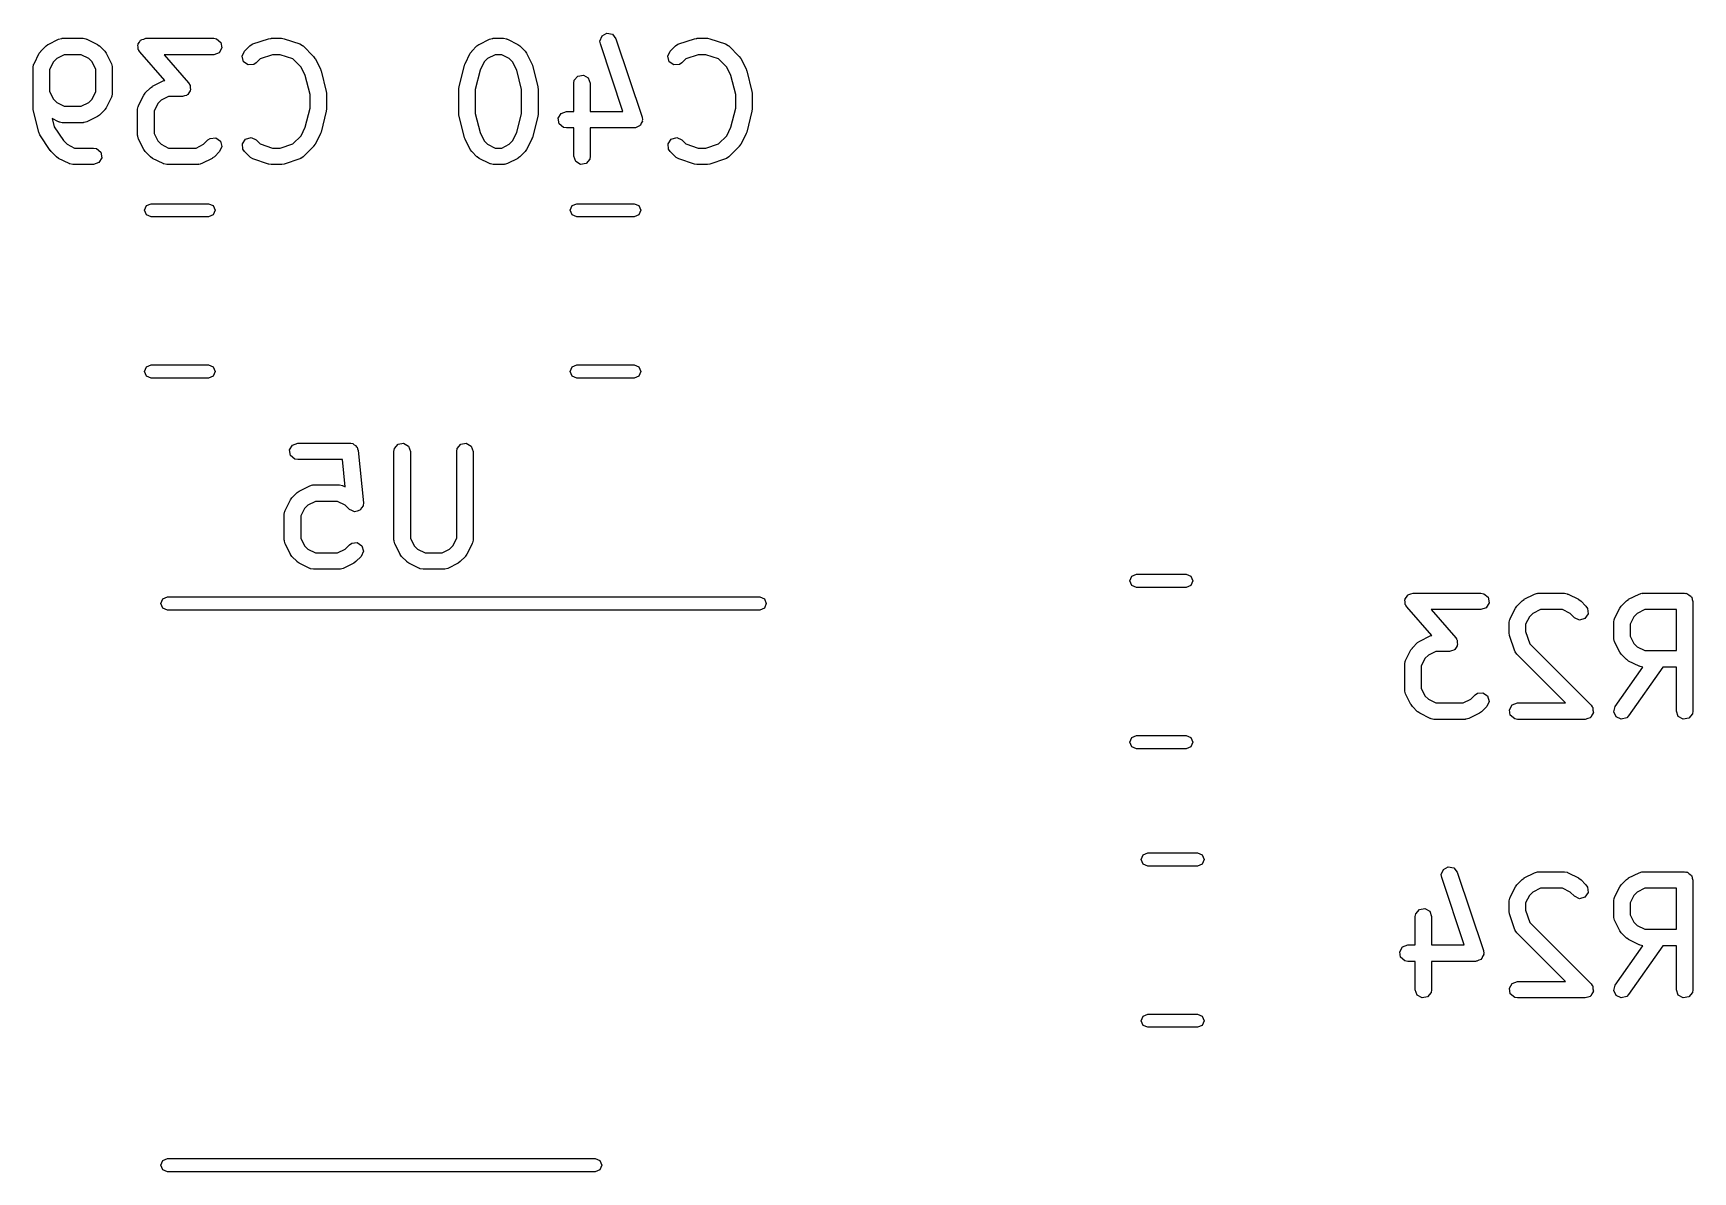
# Model space of a CAD drawing. Extents: x 62 to 228, y -146 to -46.
# Drawn here: x 211.89 to 227.02, y -94.59 to -84.21 of the extents above; entities that cross this region are included whole.
import ezdxf

# ---------------------------------------------------------------- set-up
doc = ezdxf.new("R2010")
doc.units = 0
doc.layers.add('BLACK', color=7, linetype='CONTINUOUS')

msp = doc.modelspace()

# ---------------------------------------------------------------- linework, layer by layer
at = {"layer": 'BLACK', "linetype": 'CONTINUOUS'}
for p, q in [((212.023, -84.3161), (212.118, -84.2685)), ((212.118, -84.2685), (212.143, -84.2611)), ((212.143, -84.2611), (212.147, -84.2621)), ((212.147, -84.2621), (212.151, -84.2606)), ((212.151, -84.2606), (212.342, -84.2606)), ((212.342, -84.2606), (212.367, -84.2651)), ((212.367, -84.2651), (212.371, -84.268)), ((212.371, -84.268), (212.375, -84.2685)), ((212.375, -84.2685), (212.471, -84.3161)), ((212.855, -84.2956), (212.865, -84.2781)), ((212.865, -84.2781), (212.871, -84.2761)), ((212.871, -84.2761), (212.874, -84.2714)), ((212.874, -84.2714), (212.894, -84.2675)), ((212.894, -84.2675), (212.913, -84.2606)), ((212.913, -84.2606), (213.532, -84.2606)), ((213.532, -84.2606), (213.558, -84.2651)), ((213.558, -84.2651), (213.597, -84.2981)), ((213.89, -84.312), (214.032, -84.2644)), ((214.032, -84.2644), (214.055, -84.2611)), ((214.055, -84.2611), (214.056, -84.2606)), ((214.056, -84.2606), (214.151, -84.2606)), ((214.151, -84.2606), (214.173, -84.2645)), ((214.173, -84.2645), (214.175, -84.2644)), ((214.175, -84.2644), (214.318, -84.312)), ((215.951, -84.3161), (216.047, -84.2685)), ((216.047, -84.2685), (216.072, -84.2611)), ((216.072, -84.2611), (216.076, -84.2621)), ((216.076, -84.2621), (216.08, -84.2606)), ((216.08, -84.2606), (216.175, -84.2606)), ((216.175, -84.2606), (216.201, -84.2651)), ((216.201, -84.2651), (216.205, -84.268)), ((216.205, -84.268), (216.209, -84.2685)), ((216.209, -84.2685), (216.304, -84.3161)), ((217.053, -84.2859), (217.072, -84.2382)), ((217.072, -84.2382), (217.117, -84.2138)), ((217.117, -84.2138), (217.167, -84.2241)), ((217.167, -84.2241), (217.199, -84.2642)), ((217.199, -84.2642), (217.437, -84.9785)), ((217.771, -84.312), (217.914, -84.2644)), ((217.914, -84.2644), (217.936, -84.2611)), ((217.936, -84.2611), (217.937, -84.2606)), ((217.937, -84.2606), (218.033, -84.2606)), ((218.033, -84.2606), (218.055, -84.2645)), ((218.055, -84.2645), (218.056, -84.2644)), ((218.056, -84.2644), (218.199, -84.312)), ((211.894, -84.4925), (211.941, -84.3973)), ((211.941, -84.3973), (211.955, -84.3793)), ((211.955, -84.3778), (212.003, -84.3302)), ((211.955, -84.3793), (211.955, -84.3778)), ((212.003, -84.3302), (212.021, -84.3173)), ((212.021, -84.3173), (212.023, -84.3161)), ((212.169, -84.4106), (212.101, -84.4448)), ((212.324, -84.4106), (212.169, -84.4106)), ((212.393, -84.4448), (212.324, -84.4106)), ((212.471, -84.3161), (212.489, -84.3295)), ((212.489, -84.3295), (212.49, -84.3302)), ((212.49, -84.3302), (212.538, -84.3778)), ((212.538, -84.3778), (212.551, -84.3962)), ((212.551, -84.3962), (212.552, -84.3973)), ((212.552, -84.3973), (212.599, -84.4925)), ((212.839, -84.3226), (212.842, -84.3174)), ((212.843, -84.3425), (212.839, -84.3226)), ((212.842, -84.3114), (212.855, -84.2956)), ((212.842, -84.3174), (212.842, -84.3114)), ((212.843, -84.3627), (212.843, -84.3425)), ((212.848, -84.37), (212.843, -84.3627)), ((212.848, -84.3731), (212.848, -84.37)), ((212.851, -84.3753), (212.848, -84.3731)), ((212.857, -84.385), (212.851, -84.3753)), ((213.085, -84.6452), (212.857, -84.385)), ((213.532, -84.4106), (213.079, -84.4106)), ((213.079, -84.4106), (213.303, -84.6671)), ((213.581, -84.393), (213.532, -84.4106)), ((213.606, -84.3486), (213.581, -84.393)), ((213.597, -84.2981), (213.606, -84.3486)), ((213.791, -84.4243), (213.813, -84.3778)), ((213.804, -84.4738), (213.791, -84.4243)), ((213.813, -84.3778), (213.86, -84.3302)), ((213.86, -84.3302), (213.882, -84.3152)), ((213.882, -84.3152), (213.886, -84.3148)), ((213.886, -84.3148), (213.89, -84.312)), ((214.068, -84.4106), (213.954, -84.4488)), ((214.139, -84.4106), (214.068, -84.4106)), ((214.254, -84.4488), (214.139, -84.4106)), ((214.318, -84.312), (214.341, -84.3245)), ((214.341, -84.3245), (214.343, -84.3283)), ((214.343, -84.3283), (214.347, -84.3302)), ((214.347, -84.3302), (214.442, -84.4254)), ((214.442, -84.4254), (214.455, -84.4438)), ((215.823, -84.4925), (215.87, -84.3973)), ((215.87, -84.3973), (215.884, -84.3793)), ((215.884, -84.3778), (215.932, -84.3302)), ((215.884, -84.3793), (215.884, -84.3778)), ((215.932, -84.3302), (215.95, -84.3173)), ((215.95, -84.3173), (215.951, -84.3161)), ((216.098, -84.4106), (216.029, -84.4448)), ((216.158, -84.4106), (216.098, -84.4106)), ((216.226, -84.4448), (216.158, -84.4106)), ((216.304, -84.3161), (216.322, -84.3295)), ((216.322, -84.3295), (216.324, -84.3302)), ((216.324, -84.3302), (216.371, -84.3778)), ((216.371, -84.3778), (216.384, -84.3962)), ((216.384, -84.3962), (216.385, -84.3973)), ((216.385, -84.3973), (216.433, -84.4925)), ((217.057, -84.3117), (217.053, -84.2859)), ((217.262, -84.9272), (217.057, -84.3117)), ((217.672, -84.4243), (217.694, -84.3778)), ((217.685, -84.4738), (217.672, -84.4243)), ((217.694, -84.3778), (217.741, -84.3302)), ((217.741, -84.3302), (217.763, -84.3152)), ((217.763, -84.3152), (217.767, -84.3148)), ((217.767, -84.3148), (217.771, -84.312)), ((217.95, -84.4106), (217.835, -84.4488)), ((218.02, -84.4106), (217.95, -84.4106)), ((218.135, -84.4488), (218.02, -84.4106)), ((218.199, -84.312), (218.222, -84.3245)), ((218.222, -84.3245), (218.224, -84.3283)), ((218.224, -84.3283), (218.228, -84.3302)), ((218.228, -84.3302), (218.324, -84.4254)), ((218.324, -84.4254), (218.337, -84.4438)), ((211.886, -84.5261), (211.89, -84.5004)), ((211.886, -84.907), (211.886, -84.5261)), ((211.89, -84.5004), (211.893, -84.497)), ((211.893, -84.497), (211.894, -84.4925)), ((212.07, -84.4752), (212.036, -84.5438)), ((212.036, -84.5438), (212.036, -84.7464)), ((212.101, -84.4448), (212.07, -84.4752)), ((212.423, -84.4752), (212.393, -84.4448)), ((212.457, -84.5438), (212.423, -84.4752)), ((212.457, -84.7464), (212.457, -84.5438)), ((212.599, -84.4925), (212.607, -84.5175)), ((212.607, -84.5175), (212.606, -84.5218)), ((212.606, -84.5218), (212.607, -84.5261)), ((212.607, -84.5261), (212.607, -84.7642)), ((213.846, -84.5033), (213.804, -84.4738)), ((213.897, -84.4988), (213.846, -84.5033)), ((213.919, -84.4839), (213.897, -84.4988)), ((213.954, -84.4488), (213.919, -84.4839)), ((214.328, -84.5229), (214.254, -84.4488)), ((214.366, -84.5999), (214.328, -84.5229)), ((214.455, -84.4438), (214.457, -84.4449)), ((214.457, -84.4449), (214.504, -84.5401)), ((214.504, -84.5401), (214.508, -84.5525)), ((214.508, -84.5525), (214.51, -84.5555)), ((214.51, -84.5555), (214.557, -84.746)), ((215.769, -84.6983), (215.817, -84.5079)), ((215.817, -84.5079), (215.822, -84.496)), ((215.822, -84.496), (215.823, -84.4925)), ((215.96, -84.5522), (215.917, -84.7258)), ((215.999, -84.4752), (215.96, -84.5522)), ((216.029, -84.4448), (215.999, -84.4752)), ((216.257, -84.4752), (216.226, -84.4448)), ((216.295, -84.5522), (216.257, -84.4752)), ((216.339, -84.7258), (216.295, -84.5522)), ((216.433, -84.4925), (216.437, -84.5049)), ((216.437, -84.5049), (216.439, -84.5079)), ((216.439, -84.5079), (216.486, -84.6983)), ((217.727, -84.5033), (217.685, -84.4738)), ((217.779, -84.4988), (217.727, -84.5033)), ((217.8, -84.4839), (217.779, -84.4988)), ((217.835, -84.4488), (217.8, -84.4839)), ((218.209, -84.5229), (218.135, -84.4488)), ((218.248, -84.5999), (218.209, -84.5229)), ((218.337, -84.4438), (218.338, -84.4449)), ((218.338, -84.4449), (218.385, -84.5401)), ((218.385, -84.5401), (218.389, -84.5525)), ((218.389, -84.5525), (218.391, -84.5555)), ((218.391, -84.5555), (218.439, -84.746)), ((212.908, -84.7587), (212.955, -84.7111)), ((212.955, -84.7111), (212.974, -84.6983)), ((212.974, -84.6983), (212.975, -84.6971)), ((212.975, -84.6971), (213.07, -84.6495)), ((213.07, -84.6495), (213.085, -84.6452)), ((213.303, -84.6671), (213.309, -84.6768)), ((213.309, -84.6768), (213.312, -84.679)), ((213.312, -84.679), (213.312, -84.6821)), ((213.312, -84.6821), (213.317, -84.6894)), ((213.317, -84.6894), (213.317, -84.7096)), ((213.317, -84.7096), (213.32, -84.7296)), ((213.32, -84.7296), (213.317, -84.7347)), ((214.41, -84.7734), (214.366, -84.5999)), ((215.767, -84.7165), (215.77, -84.7018)), ((215.767, -84.9546), (215.767, -84.7165)), ((215.77, -84.7018), (215.769, -84.6983)), ((215.917, -84.7258), (215.917, -84.9454)), ((216.339, -84.9454), (216.339, -84.7258)), ((216.486, -84.6983), (216.487, -84.7133)), ((216.487, -84.7133), (216.489, -84.7165)), ((216.489, -84.7165), (216.489, -84.9546)), ((216.815, -84.6689), (216.819, -84.6433)), ((216.815, -84.9272), (216.815, -84.6689)), ((216.819, -84.6433), (216.852, -84.604)), ((216.852, -84.604), (216.903, -84.5951)), ((216.903, -84.5951), (216.947, -84.6207)), ((216.947, -84.6207), (216.965, -84.6689)), ((216.965, -84.6689), (216.965, -84.9272)), ((218.291, -84.7734), (218.248, -84.5999)), ((212.036, -84.7464), (212.07, -84.815)), ((212.07, -84.815), (212.101, -84.8454)), ((212.101, -84.8454), (212.169, -84.8796)), ((212.169, -84.8796), (212.324, -84.8796)), ((212.324, -84.8796), (212.393, -84.8454)), ((212.393, -84.8454), (212.423, -84.815)), ((212.423, -84.815), (212.457, -84.7464)), ((212.599, -84.7977), (212.552, -84.8929)), ((212.6, -84.7932), (212.599, -84.7977)), ((212.603, -84.7898), (212.6, -84.7932)), ((212.607, -84.7642), (212.603, -84.7898)), ((212.838, -84.907), (212.843, -84.8814)), ((212.843, -84.8814), (212.846, -84.8779)), ((212.846, -84.8735), (212.894, -84.7782)), ((212.846, -84.8779), (212.846, -84.8735)), ((212.894, -84.7782), (212.907, -84.7602)), ((212.907, -84.7602), (212.908, -84.7587)), ((213.023, -84.8562), (212.988, -84.9247)), ((213.053, -84.8258), (213.023, -84.8562)), ((213.121, -84.7915), (213.053, -84.8258)), ((213.247, -84.7915), (213.121, -84.7915)), ((213.266, -84.7846), (213.247, -84.7915)), ((213.285, -84.7807), (213.266, -84.7846)), ((213.289, -84.776), (213.285, -84.7807)), ((213.295, -84.774), (213.289, -84.776)), ((213.305, -84.7565), (213.295, -84.774)), ((213.318, -84.7407), (213.305, -84.7565)), ((213.317, -84.7347), (213.318, -84.7407)), ((214.41, -84.8978), (214.41, -84.7734)), ((214.557, -84.746), (214.559, -84.7609)), ((214.559, -84.7609), (214.56, -84.7642)), ((214.56, -84.7642), (214.56, -84.907)), ((218.291, -84.8978), (218.291, -84.7734)), ((218.439, -84.746), (218.44, -84.7609)), ((218.44, -84.7609), (218.441, -84.7642)), ((218.441, -84.7642), (218.441, -84.907)), ((211.887, -84.9103), (211.886, -84.907)), ((211.888, -84.9252), (211.887, -84.9103)), ((211.936, -85.1157), (211.888, -84.9252)), ((212.118, -85.0217), (212.06, -84.9926)), ((212.06, -84.9926), (212.078, -85.0667)), ((212.122, -85.0222), (212.118, -85.0217)), ((212.126, -85.0251), (212.122, -85.0222)), ((212.151, -85.0296), (212.126, -85.0251)), ((212.342, -85.0296), (212.151, -85.0296)), ((212.346, -85.0281), (212.342, -85.0296)), ((212.35, -85.0291), (212.346, -85.0281)), ((212.375, -85.0217), (212.35, -85.0291)), ((212.471, -84.9741), (212.375, -85.0217)), ((212.472, -84.9729), (212.471, -84.9741)), ((212.49, -84.96), (212.472, -84.9729)), ((212.538, -84.9124), (212.49, -84.96)), ((212.552, -84.8929), (212.538, -84.9109)), ((212.538, -84.9109), (212.538, -84.9124)), ((212.838, -85.1451), (212.838, -84.907)), ((212.988, -84.9247), (212.988, -85.1274)), ((214.366, -85.0713), (214.41, -84.8978)), ((214.557, -84.9252), (214.51, -85.1157)), ((214.56, -84.907), (214.557, -84.9218)), ((214.557, -84.9218), (214.557, -84.9252)), ((215.768, -84.9579), (215.767, -84.9546)), ((215.769, -84.9728), (215.768, -84.9579)), ((215.817, -85.1633), (215.769, -84.9728)), ((215.917, -84.9454), (215.96, -85.1189)), ((216.295, -85.1189), (216.339, -84.9454)), ((216.486, -84.9728), (216.439, -85.1633)), ((216.489, -84.9546), (216.486, -84.9694)), ((216.486, -84.9694), (216.486, -84.9728)), ((216.673, -84.9892), (216.699, -84.9448)), ((216.682, -85.0397), (216.673, -84.9892)), ((216.699, -84.9448), (216.747, -84.9272)), ((216.747, -84.9272), (216.815, -84.9272)), ((216.965, -84.9272), (217.262, -84.9272)), ((217.43, -85.033), (217.422, -85.052)), ((217.44, -85.0153), (217.43, -85.033)), ((217.437, -84.9785), (217.441, -85.0043)), ((217.441, -85.0043), (217.439, -85.0096)), ((217.439, -85.0096), (217.44, -85.0153)), ((218.248, -85.0713), (218.291, -84.8978)), ((218.439, -84.9252), (218.391, -85.1157)), ((218.441, -84.907), (218.438, -84.9218)), ((218.438, -84.9218), (218.439, -84.9252)), ((211.936, -85.116), (211.936, -85.1157)), ((211.946, -85.1391), (211.936, -85.116)), ((212.041, -85.2819), (211.946, -85.1391)), ((212.078, -85.0667), (212.162, -85.1926)), ((212.84, -85.1493), (212.838, -85.1451)), ((212.839, -85.1537), (212.84, -85.1493)), ((212.846, -85.1786), (212.839, -85.1537)), ((212.894, -85.2739), (212.846, -85.1786)), ((212.988, -85.1274), (213.023, -85.1959)), ((213.44, -85.2263), (213.479, -85.1873)), ((213.479, -85.1873), (213.501, -85.1724)), ((213.501, -85.1724), (213.552, -85.1679)), ((213.552, -85.1679), (213.594, -85.1973)), ((213.793, -85.2209), (213.823, -85.1789)), ((213.823, -85.1789), (213.872, -85.1656)), ((213.872, -85.1656), (213.919, -85.1873)), ((213.919, -85.1873), (213.954, -85.2224)), ((214.254, -85.2224), (214.328, -85.1483)), ((214.328, -85.1483), (214.366, -85.0713)), ((214.504, -85.131), (214.457, -85.2263)), ((214.505, -85.1275), (214.504, -85.131)), ((214.51, -85.1157), (214.505, -85.1275)), ((215.819, -85.1662), (215.817, -85.1633)), ((215.823, -85.1786), (215.819, -85.1662)), ((215.87, -85.2739), (215.823, -85.1786)), ((215.96, -85.1189), (215.999, -85.1959)), ((216.257, -85.1959), (216.295, -85.1189)), ((216.433, -85.1786), (216.385, -85.2739)), ((216.439, -85.1633), (216.433, -85.1751)), ((216.433, -85.1751), (216.433, -85.1786)), ((216.721, -85.0727), (216.682, -85.0397)), ((216.747, -85.0772), (216.721, -85.0727)), ((216.815, -85.0772), (216.747, -85.0772)), ((216.815, -85.3356), (216.815, -85.0772)), ((217.366, -85.0772), (216.965, -85.0772)), ((216.965, -85.0772), (216.965, -85.3356)), ((217.371, -85.0753), (217.366, -85.0772)), ((217.377, -85.0764), (217.371, -85.0753)), ((217.395, -85.0667), (217.377, -85.0764)), ((217.414, -85.0597), (217.395, -85.0667)), ((217.417, -85.0547), (217.414, -85.0597)), ((217.422, -85.052), (217.417, -85.0547)), ((217.674, -85.2209), (217.704, -85.1789)), ((217.704, -85.1789), (217.753, -85.1656)), ((217.753, -85.1656), (217.8, -85.1873)), ((217.8, -85.1873), (217.835, -85.2224)), ((218.135, -85.2224), (218.209, -85.1483)), ((218.209, -85.1483), (218.248, -85.0713)), ((218.385, -85.131), (218.338, -85.2263)), ((218.386, -85.1275), (218.385, -85.131)), ((218.391, -85.1157), (218.386, -85.1275)), ((212.044, -85.284), (212.041, -85.2819)), ((212.051, -85.2934), (212.044, -85.284)), ((212.098, -85.341), (212.051, -85.2934)), ((212.162, -85.1926), (212.196, -85.2263)), ((212.196, -85.2263), (212.264, -85.2606)), ((212.264, -85.2606), (212.437, -85.2606)), ((212.437, -85.2606), (212.463, -85.2651)), ((212.463, -85.2651), (212.502, -85.2981)), ((212.502, -85.2981), (212.511, -85.3486)), ((212.895, -85.275), (212.894, -85.2739)), ((212.908, -85.2934), (212.895, -85.275)), ((212.955, -85.341), (212.908, -85.2934)), ((213.023, -85.1959), (213.053, -85.2263)), ((213.053, -85.2263), (213.121, -85.2606)), ((213.121, -85.2606), (213.372, -85.2606)), ((213.372, -85.2606), (213.44, -85.2263)), ((213.585, -85.2934), (213.538, -85.341)), ((213.607, -85.2469), (213.585, -85.2934)), ((213.594, -85.1973), (213.607, -85.2469)), ((213.798, -85.272), (213.793, -85.2209)), ((213.813, -85.2934), (213.798, -85.272)), ((213.86, -85.341), (213.813, -85.2934)), ((213.954, -85.2224), (214.068, -85.2606)), ((214.068, -85.2606), (214.139, -85.2606)), ((214.139, -85.2606), (214.254, -85.2224)), ((214.442, -85.2458), (214.347, -85.341)), ((214.443, -85.2443), (214.442, -85.2458)), ((214.457, -85.2263), (214.443, -85.2443)), ((215.871, -85.275), (215.87, -85.2739)), ((215.884, -85.2934), (215.871, -85.275)), ((215.932, -85.341), (215.884, -85.2934)), ((215.999, -85.1959), (216.029, -85.2263)), ((216.029, -85.2263), (216.098, -85.2606)), ((216.098, -85.2606), (216.158, -85.2606)), ((216.158, -85.2606), (216.226, -85.2263)), ((216.226, -85.2263), (216.257, -85.1959)), ((216.371, -85.2934), (216.324, -85.341)), ((216.372, -85.2919), (216.371, -85.2934)), ((216.385, -85.2739), (216.372, -85.2919)), ((216.832, -85.3838), (216.815, -85.3356)), ((216.965, -85.3356), (216.96, -85.3612)), ((217.679, -85.272), (217.674, -85.2209)), ((217.694, -85.2934), (217.679, -85.272)), ((217.741, -85.341), (217.694, -85.2934)), ((217.835, -85.2224), (217.95, -85.2606)), ((217.95, -85.2606), (218.02, -85.2606)), ((218.02, -85.2606), (218.135, -85.2224)), ((218.324, -85.2458), (218.228, -85.341)), ((218.338, -85.2263), (218.324, -85.2443)), ((218.324, -85.2443), (218.324, -85.2458)), ((212.1, -85.3417), (212.098, -85.341)), ((212.118, -85.355), (212.1, -85.3417)), ((212.213, -85.4027), (212.118, -85.355)), ((212.218, -85.4032), (212.213, -85.4027)), ((212.221, -85.4061), (212.218, -85.4032)), ((212.247, -85.4106), (212.221, -85.4061)), ((212.437, -85.4106), (212.247, -85.4106)), ((212.485, -85.393), (212.437, -85.4106)), ((212.511, -85.3486), (212.485, -85.393)), ((212.957, -85.3417), (212.955, -85.341)), ((212.975, -85.355), (212.957, -85.3417)), ((213.07, -85.4027), (212.975, -85.355)), ((213.075, -85.4032), (213.07, -85.4027)), ((213.078, -85.4061), (213.075, -85.4032)), ((213.104, -85.4106), (213.078, -85.4061)), ((213.389, -85.4106), (213.104, -85.4106)), ((213.394, -85.409), (213.389, -85.4106)), ((213.398, -85.4101), (213.394, -85.409)), ((213.423, -85.4027), (213.398, -85.4101)), ((213.518, -85.355), (213.423, -85.4027)), ((213.519, -85.3539), (213.518, -85.355)), ((213.538, -85.341), (213.519, -85.3539)), ((213.864, -85.3429), (213.86, -85.341)), ((213.867, -85.3467), (213.864, -85.3429)), ((213.89, -85.3591), (213.867, -85.3467)), ((214.032, -85.4067), (213.89, -85.3591)), ((214.034, -85.4067), (214.032, -85.4067)), ((214.056, -85.4106), (214.034, -85.4067)), ((214.151, -85.4106), (214.056, -85.4106)), ((214.153, -85.41), (214.151, -85.4106)), ((214.175, -85.4067), (214.153, -85.41)), ((214.318, -85.3591), (214.175, -85.4067)), ((214.321, -85.3563), (214.318, -85.3591)), ((214.326, -85.3559), (214.321, -85.3563)), ((214.347, -85.341), (214.326, -85.3559)), ((215.933, -85.3417), (215.932, -85.341)), ((215.951, -85.355), (215.933, -85.3417)), ((216.047, -85.4027), (215.951, -85.355)), ((216.051, -85.4032), (216.047, -85.4027)), ((216.055, -85.4061), (216.051, -85.4032)), ((216.08, -85.4106), (216.055, -85.4061)), ((216.175, -85.4106), (216.08, -85.4106)), ((216.18, -85.409), (216.175, -85.4106)), ((216.184, -85.4101), (216.18, -85.409)), ((216.209, -85.4027), (216.184, -85.4101)), ((216.304, -85.355), (216.209, -85.4027)), ((216.305, -85.3539), (216.304, -85.355)), ((216.324, -85.341), (216.305, -85.3539)), ((216.877, -85.4094), (216.832, -85.3838)), ((216.927, -85.4005), (216.877, -85.4094)), ((216.96, -85.3612), (216.927, -85.4005)), ((217.746, -85.3429), (217.741, -85.341)), ((217.748, -85.3467), (217.746, -85.3429)), ((217.771, -85.3591), (217.748, -85.3467)), ((217.914, -85.4067), (217.771, -85.3591)), ((217.915, -85.4067), (217.914, -85.4067)), ((217.937, -85.4106), (217.915, -85.4067)), ((218.033, -85.4106), (217.937, -85.4106)), ((218.034, -85.41), (218.033, -85.4106)), ((218.056, -85.4067), (218.034, -85.41)), ((218.199, -85.3591), (218.056, -85.4067)), ((218.203, -85.3563), (218.199, -85.3591)), ((218.207, -85.3559), (218.203, -85.3563)), ((218.228, -85.341), (218.207, -85.3559)), ((212.902, -85.8282), (212.919, -85.7858)), ((212.919, -85.7858), (212.962, -85.7682)), ((212.962, -85.7682), (213.484, -85.7682)), ((213.484, -85.7682), (213.526, -85.7858)), ((213.526, -85.7858), (213.544, -85.8282)), ((216.783, -85.8282), (216.8, -85.7858)), ((216.8, -85.7858), (216.843, -85.7682)), ((216.843, -85.7682), (217.365, -85.7682)), ((217.365, -85.7682), (217.408, -85.7858)), ((217.408, -85.7858), (217.425, -85.8282)), ((212.919, -85.8706), (212.902, -85.8282)), ((212.962, -85.8882), (212.919, -85.8706)), ((213.484, -85.8882), (212.962, -85.8882)), ((213.526, -85.8706), (213.484, -85.8882)), ((213.544, -85.8282), (213.526, -85.8706)), ((216.8, -85.8706), (216.783, -85.8282)), ((216.843, -85.8882), (216.8, -85.8706)), ((217.365, -85.8882), (216.843, -85.8882)), ((217.408, -85.8706), (217.365, -85.8882)), ((217.425, -85.8282), (217.408, -85.8706)), ((212.902, -87.2982), (212.919, -87.2558)), ((212.919, -87.3406), (212.902, -87.2982)), ((212.919, -87.2558), (212.962, -87.2382)), ((212.962, -87.2382), (213.484, -87.2382)), ((213.484, -87.2382), (213.526, -87.2558)), ((213.526, -87.2558), (213.544, -87.2982)), ((213.544, -87.2982), (213.526, -87.3406)), ((216.783, -87.2982), (216.8, -87.2558)), ((216.8, -87.3406), (216.783, -87.2982)), ((216.8, -87.2558), (216.843, -87.2382)), ((216.843, -87.2382), (217.365, -87.2382)), ((217.365, -87.2382), (217.408, -87.2558)), ((217.408, -87.2558), (217.425, -87.2982)), ((217.425, -87.2982), (217.408, -87.3406)), ((212.962, -87.3582), (212.919, -87.3406)), ((213.484, -87.3582), (212.962, -87.3582)), ((213.526, -87.3406), (213.484, -87.3582)), ((216.843, -87.3582), (216.8, -87.3406)), ((217.365, -87.3582), (216.843, -87.3582)), ((217.408, -87.3406), (217.365, -87.3582)), ((214.224, -88.0128), (214.25, -87.9683)), ((214.233, -88.0633), (214.224, -88.0128)), ((214.25, -87.9683), (214.298, -87.9508)), ((214.298, -87.9508), (214.774, -87.9508)), ((214.774, -87.9508), (214.778, -87.9515)), ((214.778, -87.9515), (214.78, -87.951)), ((214.78, -87.951), (214.783, -87.9523)), ((214.783, -87.9523), (214.8, -87.9553)), ((214.8, -87.9553), (214.812, -87.9655)), ((214.812, -87.9655), (214.827, -87.9721)), ((214.827, -87.9721), (214.831, -87.9815)), ((214.831, -87.9815), (214.839, -87.9883)), ((214.839, -87.9883), (214.842, -88.004)), ((214.842, -88.004), (214.849, -88.0183)), ((214.849, -88.0183), (214.896, -88.4945)), ((215.175, -88.0258), (215.18, -88.0001)), ((215.175, -88.8353), (215.175, -88.0258)), ((215.18, -88.0001), (215.213, -87.9608)), ((215.213, -87.9608), (215.263, -87.9519)), ((215.263, -87.9519), (215.308, -87.9776)), ((215.308, -87.9776), (215.325, -88.0258)), ((215.325, -88.0258), (215.325, -88.8176)), ((215.747, -88.0258), (215.751, -88.0001)), ((215.747, -88.8176), (215.747, -88.0258)), ((215.751, -88.0001), (215.784, -87.9608)), ((215.784, -87.9608), (215.835, -87.9519)), ((215.835, -87.9519), (215.879, -87.9776)), ((215.879, -87.9776), (215.897, -88.0258)), ((215.897, -88.0258), (215.897, -88.8353)), ((214.272, -88.0963), (214.233, -88.0633)), ((214.298, -88.1008), (214.272, -88.0963)), ((214.706, -88.1008), (214.298, -88.1008)), ((214.731, -88.349), (214.706, -88.1008)), ((214.312, -88.3873), (214.407, -88.3397)), ((214.407, -88.3397), (214.432, -88.3322)), ((214.432, -88.3322), (214.437, -88.3333)), ((214.437, -88.3333), (214.441, -88.3317)), ((214.441, -88.3317), (214.679, -88.3317)), ((214.679, -88.3317), (214.705, -88.3363)), ((214.705, -88.3363), (214.708, -88.3391)), ((214.708, -88.3391), (214.712, -88.3397)), ((214.712, -88.3397), (214.731, -88.349)), ((214.183, -88.5637), (214.231, -88.4684)), ((214.231, -88.4684), (214.244, -88.4504)), ((214.244, -88.4504), (214.245, -88.4489)), ((214.245, -88.4489), (214.293, -88.4013)), ((214.293, -88.4013), (214.311, -88.3885)), ((214.311, -88.3885), (214.312, -88.3873)), ((214.39, -88.516), (214.36, -88.5464)), ((214.459, -88.4817), (214.39, -88.516)), ((214.661, -88.4817), (214.459, -88.4817)), ((214.73, -88.516), (214.661, -88.4817)), ((214.769, -88.555), (214.73, -88.516)), ((214.896, -88.4945), (214.894, -88.5205)), ((214.175, -88.5972), (214.18, -88.5716)), ((214.175, -88.8353), (214.175, -88.5972)), ((214.18, -88.5716), (214.183, -88.5681)), ((214.183, -88.5681), (214.183, -88.5637)), ((214.36, -88.5464), (214.325, -88.6149)), ((214.325, -88.6149), (214.325, -88.8176)), ((214.769, -88.5552), (214.769, -88.555)), ((214.769, -88.5557), (214.769, -88.5552)), ((214.792, -88.566), (214.769, -88.5557)), ((214.815, -88.5767), (214.792, -88.566)), ((214.816, -88.5766), (214.815, -88.5767)), ((214.84, -88.5699), (214.816, -88.5768)), ((214.816, -88.5768), (214.816, -88.5766)), ((214.865, -88.5634), (214.84, -88.5699)), ((214.866, -88.5629), (214.865, -88.563)), ((214.865, -88.563), (214.865, -88.5634)), ((214.88, -88.542), (214.866, -88.5629)), ((214.894, -88.5214), (214.88, -88.542)), ((214.894, -88.5205), (214.894, -88.5209)), ((214.894, -88.5209), (214.894, -88.5214)), ((214.325, -88.8176), (214.36, -88.8861)), ((215.325, -88.8176), (215.36, -88.8861)), ((215.713, -88.8861), (215.747, -88.8176)), ((214.177, -88.8395), (214.175, -88.8353)), ((214.176, -88.8439), (214.177, -88.8395)), ((214.183, -88.8688), (214.176, -88.8439)), ((214.231, -88.9641), (214.183, -88.8688)), ((214.232, -88.9652), (214.231, -88.9641)), ((214.245, -88.9836), (214.232, -88.9652)), ((214.36, -88.8861), (214.39, -88.9165)), ((214.39, -88.9165), (214.459, -88.9508)), ((214.459, -88.9508), (214.661, -88.9508)), ((214.661, -88.9508), (214.73, -88.9165)), ((214.73, -88.9165), (214.769, -88.8775)), ((214.769, -88.8775), (214.79, -88.8626)), ((214.79, -88.8626), (214.841, -88.8581)), ((214.841, -88.8581), (214.883, -88.8875)), ((214.897, -88.9371), (214.875, -88.9836)), ((214.883, -88.8875), (214.897, -88.9371)), ((215.177, -88.8395), (215.175, -88.8353)), ((215.176, -88.8439), (215.177, -88.8395)), ((215.183, -88.8688), (215.176, -88.8439)), ((215.231, -88.9641), (215.183, -88.8688)), ((215.232, -88.9652), (215.231, -88.9641)), ((215.245, -88.9836), (215.232, -88.9652)), ((215.36, -88.8861), (215.39, -88.9165)), ((215.39, -88.9165), (215.459, -88.9508)), ((215.459, -88.9508), (215.614, -88.9508)), ((215.614, -88.9508), (215.682, -88.9165)), ((215.682, -88.9165), (215.713, -88.8861)), ((215.841, -88.9641), (215.828, -88.9821)), ((215.889, -88.8688), (215.841, -88.9641)), ((215.892, -88.861), (215.889, -88.8644)), ((215.889, -88.8644), (215.889, -88.8688)), ((215.897, -88.8353), (215.892, -88.861)), ((214.293, -89.0312), (214.245, -88.9836)), ((214.294, -89.0319), (214.293, -89.0312)), ((214.312, -89.0452), (214.294, -89.0319)), ((214.407, -89.0929), (214.312, -89.0452)), ((214.412, -89.0934), (214.407, -89.0929)), ((214.415, -89.0963), (214.412, -89.0934)), ((214.441, -89.1008), (214.415, -89.0963)), ((214.679, -89.1008), (214.441, -89.1008)), ((214.683, -89.0992), (214.679, -89.1008)), ((214.688, -89.1003), (214.683, -89.0992)), ((214.712, -89.0929), (214.688, -89.1003)), ((214.808, -89.0452), (214.712, -89.0929)), ((214.809, -89.0441), (214.808, -89.0452)), ((214.827, -89.0312), (214.809, -89.0441)), ((214.875, -88.9836), (214.827, -89.0312)), ((215.293, -89.0312), (215.245, -88.9836)), ((215.294, -89.0319), (215.293, -89.0312)), ((215.312, -89.0452), (215.294, -89.0319)), ((215.407, -89.0929), (215.312, -89.0452)), ((215.412, -89.0934), (215.407, -89.0929)), ((215.415, -89.0963), (215.412, -89.0934)), ((215.441, -89.1008), (215.415, -89.0963)), ((215.631, -89.1008), (215.441, -89.1008)), ((215.636, -89.0992), (215.631, -89.1008)), ((215.64, -89.1003), (215.636, -89.0992)), ((215.665, -89.0929), (215.64, -89.1003)), ((215.76, -89.0452), (215.665, -89.0929)), ((215.761, -89.0441), (215.76, -89.0452)), ((215.78, -89.0312), (215.761, -89.0441)), ((215.827, -88.9836), (215.78, -89.0312)), ((215.828, -88.9821), (215.827, -88.9836)), ((221.885, -89.2064), (221.902, -89.164)), ((221.902, -89.2488), (221.885, -89.2064)), ((221.902, -89.164), (221.945, -89.1464)), ((221.945, -89.2664), (221.902, -89.2488)), ((221.945, -89.1464), (222.399, -89.1464)), ((222.399, -89.2664), (221.945, -89.2664)), ((222.399, -89.1464), (222.441, -89.164)), ((222.441, -89.2488), (222.399, -89.2664)), ((222.441, -89.164), (222.459, -89.2064)), ((222.459, -89.2064), (222.441, -89.2488)), ((213.05, -89.4134), (213.067, -89.371)), ((213.067, -89.4558), (213.05, -89.4134)), ((213.067, -89.371), (213.11, -89.3534)), ((213.11, -89.3534), (218.51, -89.3534)), ((218.51, -89.3534), (218.552, -89.371)), ((218.552, -89.371), (218.57, -89.4134)), ((218.57, -89.4134), (218.552, -89.4558)), ((224.392, -89.3808), (224.395, -89.3756)), ((224.396, -89.4007), (224.392, -89.3808)), ((224.395, -89.3696), (224.408, -89.3538)), ((224.395, -89.3756), (224.395, -89.3696)), ((224.396, -89.4209), (224.396, -89.4007)), ((224.401, -89.4282), (224.396, -89.4209)), ((224.408, -89.3538), (224.418, -89.3363)), ((224.418, -89.3363), (224.423, -89.3343)), ((224.423, -89.3343), (224.427, -89.3296)), ((224.427, -89.3296), (224.447, -89.3257)), ((224.447, -89.3257), (224.466, -89.3188)), ((224.466, -89.3188), (225.085, -89.3188)), ((225.085, -89.3188), (225.111, -89.3233)), ((225.111, -89.3233), (225.15, -89.3563)), ((225.159, -89.4068), (225.133, -89.4512)), ((225.15, -89.3563), (225.159, -89.4068)), ((225.413, -89.436), (225.461, -89.3884)), ((225.461, -89.3884), (225.479, -89.3755)), ((225.479, -89.3755), (225.48, -89.3743)), ((225.48, -89.3743), (225.575, -89.3267)), ((225.575, -89.3267), (225.6, -89.3193)), ((225.6, -89.3193), (225.605, -89.3203)), ((225.605, -89.3203), (225.609, -89.3188)), ((225.609, -89.3188), (225.847, -89.3188)), ((225.847, -89.3188), (225.873, -89.3233)), ((225.873, -89.3233), (225.876, -89.3262)), ((225.876, -89.3262), (225.88, -89.3267)), ((225.88, -89.3267), (225.976, -89.3743)), ((225.976, -89.3743), (225.994, -89.3877)), ((225.994, -89.3877), (225.995, -89.3884)), ((225.995, -89.3884), (226.043, -89.436)), ((226.365, -89.436), (226.413, -89.3884)), ((226.413, -89.3884), (226.431, -89.3755)), ((226.431, -89.3755), (226.432, -89.3743)), ((226.432, -89.3743), (226.528, -89.3267)), ((226.528, -89.3267), (226.553, -89.3193)), ((226.553, -89.3193), (226.557, -89.3203)), ((226.557, -89.3203), (226.561, -89.3188)), ((226.561, -89.3188), (226.942, -89.3188)), ((226.942, -89.3188), (226.952, -89.3205)), ((226.952, -89.3205), (226.955, -89.3199)), ((226.955, -89.3199), (226.958, -89.3216)), ((226.958, -89.3216), (226.968, -89.3233)), ((226.968, -89.3233), (226.983, -89.3358)), ((226.983, -89.3358), (227, -89.3456)), ((227, -89.3456), (227.002, -89.3519)), ((227.002, -89.3519), (227.007, -89.3563)), ((227.007, -89.3563), (227.011, -89.3755)), ((227.011, -89.3755), (227.017, -89.3938)), ((227.017, -89.3938), (227.017, -90.3938)), ((213.11, -89.4734), (213.067, -89.4558)), ((218.51, -89.4734), (213.11, -89.4734)), ((218.552, -89.4558), (218.51, -89.4734)), ((224.401, -89.4313), (224.401, -89.4282)), ((224.404, -89.4335), (224.401, -89.4313)), ((224.41, -89.4432), (224.404, -89.4335)), ((224.637, -89.7034), (224.41, -89.4432)), ((225.085, -89.4688), (224.631, -89.4688)), ((224.631, -89.4688), (224.856, -89.7253)), ((225.133, -89.4512), (225.085, -89.4688)), ((225.343, -89.5843), (225.348, -89.5586)), ((225.348, -89.5586), (225.351, -89.5552)), ((225.351, -89.5507), (225.399, -89.4555)), ((225.351, -89.5552), (225.351, -89.5507)), ((225.399, -89.4555), (225.412, -89.4375)), ((225.412, -89.4375), (225.413, -89.436)), ((225.528, -89.5334), (225.493, -89.602)), ((225.558, -89.503), (225.528, -89.5334)), ((225.627, -89.4688), (225.558, -89.503)), ((225.829, -89.4688), (225.627, -89.4688)), ((225.898, -89.503), (225.829, -89.4688)), ((225.937, -89.5421), (225.898, -89.503)), ((225.983, -89.5637), (225.937, -89.5421)), ((226.033, -89.5505), (225.983, -89.5637)), ((226.062, -89.5084), (226.033, -89.5505)), ((226.043, -89.436), (226.058, -89.4573)), ((226.058, -89.4573), (226.062, -89.5084)), ((226.296, -89.5843), (226.3, -89.5586)), ((226.3, -89.5586), (226.303, -89.5552)), ((226.303, -89.5552), (226.304, -89.5507)), ((226.304, -89.5507), (226.351, -89.4555)), ((226.351, -89.4555), (226.365, -89.4375)), ((226.365, -89.4375), (226.365, -89.436)), ((226.48, -89.5334), (226.446, -89.602)), ((226.51, -89.503), (226.48, -89.5334)), ((226.579, -89.4688), (226.51, -89.503)), ((226.867, -89.4688), (226.579, -89.4688)), ((226.867, -89.8426), (226.867, -89.4688)), ((224.528, -89.7553), (224.623, -89.7077)), ((224.623, -89.7077), (224.637, -89.7034)), ((224.856, -89.7253), (224.862, -89.735)), ((225.343, -89.6795), (225.343, -89.5843)), ((225.344, -89.681), (225.343, -89.6795)), ((225.347, -89.7032), (225.344, -89.681)), ((225.395, -89.8461), (225.347, -89.7032)), ((225.493, -89.602), (225.493, -89.6673)), ((225.493, -89.6673), (225.532, -89.7818)), ((226.296, -89.7271), (226.296, -89.5843)), ((226.446, -89.602), (226.446, -89.7094)), ((226.446, -89.7094), (226.48, -89.7779)), ((224.399, -89.9317), (224.447, -89.8364)), ((224.447, -89.8364), (224.46, -89.8184)), ((224.46, -89.8184), (224.461, -89.8169)), ((224.461, -89.8169), (224.508, -89.7693)), ((224.508, -89.7693), (224.527, -89.7565)), ((224.527, -89.7565), (224.528, -89.7553)), ((224.674, -89.8497), (224.606, -89.884)), ((224.799, -89.8497), (224.674, -89.8497)), ((224.818, -89.8428), (224.799, -89.8497)), ((224.838, -89.8389), (224.818, -89.8428)), ((224.842, -89.8342), (224.838, -89.8389)), ((224.848, -89.8322), (224.842, -89.8342)), ((224.858, -89.8147), (224.848, -89.8322)), ((224.87, -89.7989), (224.858, -89.8147)), ((224.862, -89.735), (224.864, -89.7372)), ((224.864, -89.7372), (224.865, -89.7403)), ((224.865, -89.7403), (224.869, -89.7476)), ((224.869, -89.7476), (224.87, -89.7678)), ((224.87, -89.7678), (224.873, -89.7878)), ((224.873, -89.7878), (224.87, -89.7929)), ((224.87, -89.7929), (224.87, -89.7989)), ((225.398, -89.8496), (225.395, -89.8461)), ((225.398, -89.854), (225.398, -89.8496)), ((225.413, -89.8754), (225.398, -89.854)), ((225.856, -90.3188), (225.413, -89.8754)), ((225.532, -89.7818), (226.09, -90.3407)), ((226.297, -89.7313), (226.296, -89.7271)), ((226.296, -89.7357), (226.297, -89.7313)), ((226.304, -89.7607), (226.296, -89.7357)), ((226.351, -89.8559), (226.304, -89.7607)), ((226.352, -89.857), (226.351, -89.8559)), ((226.365, -89.8754), (226.352, -89.857)), ((226.413, -89.923), (226.365, -89.8754)), ((226.48, -89.7779), (226.51, -89.8083)), ((226.51, -89.8083), (226.579, -89.8426)), ((226.579, -89.8426), (226.867, -89.8426)), ((224.391, -89.9652), (224.396, -89.9396)), ((224.391, -90.2033), (224.391, -89.9652)), ((224.396, -89.9396), (224.398, -89.9361)), ((224.398, -89.9361), (224.399, -89.9317)), ((224.575, -89.9144), (224.541, -89.9829)), ((224.541, -89.9829), (224.541, -90.1856)), ((224.606, -89.884), (224.575, -89.9144)), ((226.309, -90.3508), (226.56, -89.9924)), ((226.414, -89.9237), (226.413, -89.923)), ((226.432, -89.9371), (226.414, -89.9237)), ((226.528, -89.9847), (226.432, -89.9371)), ((226.743, -89.9926), (226.432, -90.4368)), ((226.532, -89.9852), (226.528, -89.9847)), ((226.536, -89.9881), (226.532, -89.9852)), ((226.56, -89.9924), (226.536, -89.9881)), ((226.867, -89.9926), (226.743, -89.9926)), ((226.867, -90.3938), (226.867, -89.9926)), ((224.393, -90.2075), (224.391, -90.2033)), ((224.391, -90.2119), (224.393, -90.2075)), ((224.399, -90.2368), (224.391, -90.2119)), ((224.447, -90.3321), (224.399, -90.2368)), ((224.541, -90.1856), (224.575, -90.2541)), ((224.575, -90.2541), (224.606, -90.2845)), ((224.606, -90.2845), (224.674, -90.3188)), ((224.674, -90.3188), (224.924, -90.3188)), ((224.924, -90.3188), (224.993, -90.2845)), ((224.993, -90.2845), (225.032, -90.2455)), ((225.032, -90.2455), (225.053, -90.2306)), ((225.053, -90.2306), (225.104, -90.2261)), ((225.104, -90.2261), (225.146, -90.2555)), ((225.16, -90.3051), (225.138, -90.3516)), ((225.146, -90.2555), (225.16, -90.3051)), ((225.37, -90.3363), (225.418, -90.3188)), ((225.418, -90.3188), (225.856, -90.3188)), ((224.448, -90.3332), (224.447, -90.3321)), ((224.461, -90.3516), (224.448, -90.3332)), ((224.508, -90.3992), (224.461, -90.3516)), ((224.51, -90.3999), (224.508, -90.3992)), ((224.528, -90.4132), (224.51, -90.3999)), ((224.623, -90.4609), (224.528, -90.4132)), ((224.627, -90.4614), (224.623, -90.4609)), ((224.631, -90.4643), (224.627, -90.4614)), ((224.656, -90.4688), (224.631, -90.4643)), ((224.942, -90.4688), (224.656, -90.4688)), ((224.946, -90.4672), (224.942, -90.4688)), ((224.951, -90.4683), (224.946, -90.4672)), ((224.976, -90.4609), (224.951, -90.4683)), ((225.071, -90.4132), (224.976, -90.4609)), ((225.072, -90.4121), (225.071, -90.4132)), ((225.09, -90.3992), (225.072, -90.4121)), ((225.138, -90.3516), (225.09, -90.3992)), ((225.345, -90.3808), (225.37, -90.3363)), ((225.353, -90.4313), (225.345, -90.3808)), ((225.393, -90.4643), (225.353, -90.4313)), ((225.418, -90.4688), (225.393, -90.4643)), ((226.037, -90.4688), (225.418, -90.4688)), ((226.059, -90.4611), (226.037, -90.4688)), ((226.08, -90.4552), (226.059, -90.4611)), ((226.082, -90.4524), (226.08, -90.4552)), ((226.086, -90.4512), (226.082, -90.4524)), ((226.097, -90.4317), (226.086, -90.4512)), ((226.09, -90.3407), (226.1, -90.3542)), ((226.11, -90.4132), (226.097, -90.4317)), ((226.1, -90.3542), (226.102, -90.3563)), ((226.102, -90.3563), (226.103, -90.3583)), ((226.103, -90.3583), (226.105, -90.3621)), ((226.105, -90.3621), (226.107, -90.3846)), ((226.107, -90.3846), (226.111, -90.4068)), ((226.111, -90.4068), (226.11, -90.4098)), ((226.11, -90.4098), (226.11, -90.4132)), ((226.296, -90.4003), (226.309, -90.3508)), ((226.318, -90.4468), (226.296, -90.4003)), ((226.364, -90.4685), (226.318, -90.4468)), ((226.414, -90.4552), (226.364, -90.4685)), ((226.432, -90.4368), (226.414, -90.4552)), ((226.885, -90.442), (226.867, -90.3938)), ((226.929, -90.4676), (226.885, -90.442)), ((226.98, -90.4587), (226.929, -90.4676)), ((227.013, -90.4194), (226.98, -90.4587)), ((227.017, -90.3938), (227.013, -90.4194)), ((221.885, -90.6764), (221.902, -90.634)), ((221.902, -90.634), (221.945, -90.6164)), ((221.945, -90.6164), (222.399, -90.6164)), ((222.399, -90.6164), (222.441, -90.634)), ((222.441, -90.634), (222.459, -90.6764)), ((221.902, -90.7188), (221.885, -90.6764)), ((221.945, -90.7364), (221.902, -90.7188)), ((222.399, -90.7364), (221.945, -90.7364)), ((222.441, -90.7188), (222.399, -90.7364)), ((222.459, -90.6764), (222.441, -90.7188)), ((222.006, -91.704), (222.048, -91.6864)), ((222.048, -91.6864), (222.502, -91.6864)), ((222.502, -91.6864), (222.545, -91.704)), ((221.988, -91.7464), (222.006, -91.704)), ((222.006, -91.7888), (221.988, -91.7464)), ((222.048, -91.8064), (222.006, -91.7888)), ((222.502, -91.8064), (222.048, -91.8064)), ((222.545, -91.7888), (222.502, -91.8064)), ((222.545, -91.704), (222.562, -91.7464)), ((222.562, -91.7464), (222.545, -91.7888)), ((224.724, -91.8841), (224.743, -91.8364)), ((224.743, -91.8364), (224.788, -91.812)), ((224.788, -91.812), (224.839, -91.8223)), ((224.839, -91.8223), (224.87, -91.8624)), ((224.728, -91.9099), (224.724, -91.8841)), ((224.933, -92.5254), (224.728, -91.9099)), ((224.87, -91.8624), (225.109, -92.5767)), ((225.351, -92.0907), (225.399, -91.9955)), ((225.399, -91.9955), (225.412, -91.9775)), ((225.412, -91.9775), (225.413, -91.976)), ((225.413, -91.976), (225.461, -91.9284)), ((225.461, -91.9284), (225.479, -91.9155)), ((225.479, -91.9155), (225.48, -91.9143)), ((225.48, -91.9143), (225.575, -91.8667)), ((225.575, -91.8667), (225.6, -91.8593)), ((225.6, -91.8593), (225.605, -91.8603)), ((225.605, -91.8603), (225.609, -91.8588)), ((225.609, -91.8588), (225.847, -91.8588)), ((225.847, -91.8588), (225.873, -91.8633)), ((225.873, -91.8633), (225.876, -91.8662)), ((225.876, -91.8662), (225.88, -91.8667)), ((225.88, -91.8667), (225.976, -91.9143)), ((225.976, -91.9143), (225.994, -91.9277)), ((225.994, -91.9277), (225.995, -91.9284)), ((225.995, -91.9284), (226.043, -91.976)), ((226.043, -91.976), (226.058, -91.9973)), ((226.304, -92.0907), (226.351, -91.9955)), ((226.351, -91.9955), (226.365, -91.9775)), ((226.365, -91.976), (226.413, -91.9284)), ((226.365, -91.9775), (226.365, -91.976)), ((226.413, -91.9284), (226.431, -91.9155)), ((226.431, -91.9155), (226.432, -91.9143)), ((226.432, -91.9143), (226.528, -91.8667)), ((226.528, -91.8667), (226.553, -91.8593)), ((226.553, -91.8593), (226.557, -91.8603)), ((226.557, -91.8603), (226.561, -91.8588)), ((226.561, -91.8588), (226.942, -91.8588)), ((226.942, -91.8588), (226.952, -91.8605)), ((226.952, -91.8605), (226.955, -91.8599)), ((226.955, -91.8599), (226.958, -91.8616)), ((226.958, -91.8616), (226.968, -91.8633)), ((226.968, -91.8633), (226.983, -91.8758)), ((226.983, -91.8758), (227, -91.8856)), ((227, -91.8856), (227.002, -91.8919)), ((227.002, -91.8919), (227.007, -91.8963)), ((227.007, -91.8963), (227.011, -91.9155)), ((227.011, -91.9155), (227.017, -91.9338)), ((227.017, -91.9338), (227.017, -92.9338)), ((225.343, -92.1243), (225.348, -92.0986)), ((225.343, -92.2195), (225.343, -92.1243)), ((225.348, -92.0986), (225.351, -92.0952)), ((225.351, -92.0952), (225.351, -92.0907)), ((225.528, -92.0734), (225.493, -92.142)), ((225.493, -92.142), (225.493, -92.2073)), ((225.558, -92.043), (225.528, -92.0734)), ((225.627, -92.0088), (225.558, -92.043)), ((225.829, -92.0088), (225.627, -92.0088)), ((225.898, -92.043), (225.829, -92.0088)), ((225.937, -92.0821), (225.898, -92.043)), ((225.983, -92.1037), (225.937, -92.0821)), ((226.033, -92.0905), (225.983, -92.1037)), ((226.062, -92.0484), (226.033, -92.0905)), ((226.058, -91.9973), (226.062, -92.0484)), ((226.296, -92.1243), (226.3, -92.0986)), ((226.296, -92.2671), (226.296, -92.1243)), ((226.3, -92.0986), (226.303, -92.0952)), ((226.303, -92.0952), (226.304, -92.0907)), ((226.48, -92.0734), (226.446, -92.142)), ((226.446, -92.142), (226.446, -92.2494)), ((226.51, -92.043), (226.48, -92.0734)), ((226.579, -92.0088), (226.51, -92.043)), ((226.867, -92.0088), (226.579, -92.0088)), ((226.867, -92.3826), (226.867, -92.0088)), ((224.486, -92.2671), (224.491, -92.2415)), ((224.486, -92.5254), (224.486, -92.2671)), ((224.491, -92.2415), (224.524, -92.2022)), ((224.524, -92.2022), (224.574, -92.1933)), ((224.574, -92.1933), (224.619, -92.2189)), ((224.619, -92.2189), (224.636, -92.2671)), ((224.636, -92.2671), (224.636, -92.5254)), ((225.344, -92.221), (225.343, -92.2195)), ((225.347, -92.2432), (225.344, -92.221)), ((225.395, -92.3861), (225.347, -92.2432)), ((225.493, -92.2073), (225.532, -92.3218)), ((226.297, -92.2713), (226.296, -92.2671)), ((226.296, -92.2757), (226.297, -92.2713)), ((226.304, -92.3007), (226.296, -92.2757)), ((226.446, -92.2494), (226.48, -92.3179)), ((225.398, -92.3896), (225.395, -92.3861)), ((225.398, -92.394), (225.398, -92.3896)), ((225.413, -92.4154), (225.398, -92.394)), ((225.856, -92.8588), (225.413, -92.4154)), ((225.532, -92.3218), (226.09, -92.8807)), ((226.351, -92.3959), (226.304, -92.3007)), ((226.352, -92.397), (226.351, -92.3959)), ((226.365, -92.4154), (226.352, -92.397)), ((226.413, -92.463), (226.365, -92.4154)), ((226.48, -92.3179), (226.51, -92.3483)), ((226.51, -92.3483), (226.579, -92.3826)), ((226.579, -92.3826), (226.867, -92.3826)), ((224.345, -92.5874), (224.37, -92.543)), ((224.353, -92.6379), (224.345, -92.5874)), ((224.37, -92.543), (224.418, -92.5254)), ((224.418, -92.5254), (224.486, -92.5254)), ((224.636, -92.5254), (224.933, -92.5254)), ((225.109, -92.5767), (225.112, -92.6025)), ((226.309, -92.8908), (226.56, -92.5324)), ((226.414, -92.4637), (226.413, -92.463)), ((226.432, -92.4771), (226.414, -92.4637)), ((226.528, -92.5247), (226.432, -92.4771)), ((226.743, -92.5326), (226.432, -92.9768)), ((226.532, -92.5252), (226.528, -92.5247)), ((226.536, -92.5281), (226.532, -92.5252)), ((226.56, -92.5324), (226.536, -92.5281)), ((226.867, -92.5326), (226.743, -92.5326)), ((226.867, -92.9338), (226.867, -92.5326)), ((224.393, -92.6709), (224.353, -92.6379)), ((224.418, -92.6754), (224.393, -92.6709)), ((224.486, -92.6754), (224.418, -92.6754)), ((224.486, -92.9338), (224.486, -92.6754)), ((225.037, -92.6754), (224.636, -92.6754)), ((224.636, -92.6754), (224.636, -92.9338)), ((225.043, -92.6735), (225.037, -92.6754)), ((225.048, -92.6746), (225.043, -92.6735)), ((225.066, -92.6649), (225.048, -92.6746)), ((225.086, -92.6579), (225.066, -92.6649)), ((225.088, -92.6529), (225.086, -92.6579)), ((225.094, -92.6502), (225.088, -92.6529)), ((225.101, -92.6312), (225.094, -92.6502)), ((225.111, -92.6135), (225.101, -92.6312)), ((225.112, -92.6025), (225.11, -92.6078)), ((225.11, -92.6078), (225.111, -92.6135)), ((225.345, -92.9208), (225.37, -92.8763)), ((225.37, -92.8763), (225.418, -92.8588)), ((225.418, -92.8588), (225.856, -92.8588)), ((226.09, -92.8807), (226.1, -92.8942)), ((226.1, -92.8942), (226.102, -92.8963)), ((226.102, -92.8963), (226.103, -92.8983)), ((226.103, -92.8983), (226.105, -92.9021)), ((226.105, -92.9021), (226.107, -92.9246)), ((226.296, -92.9403), (226.309, -92.8908)), ((224.504, -92.982), (224.486, -92.9338)), ((224.548, -93.0076), (224.504, -92.982)), ((224.599, -92.9987), (224.548, -93.0076)), ((224.632, -92.9594), (224.599, -92.9987)), ((224.636, -92.9338), (224.632, -92.9594)), ((225.353, -92.9713), (225.345, -92.9208)), ((225.393, -93.0043), (225.353, -92.9713)), ((225.418, -93.0088), (225.393, -93.0043)), ((226.037, -93.0088), (225.418, -93.0088)), ((226.059, -93.0011), (226.037, -93.0088)), ((226.08, -92.9952), (226.059, -93.0011)), ((226.082, -92.9924), (226.08, -92.9952)), ((226.086, -92.9912), (226.082, -92.9924)), ((226.097, -92.9717), (226.086, -92.9912)), ((226.11, -92.9532), (226.097, -92.9717)), ((226.107, -92.9246), (226.111, -92.9468)), ((226.111, -92.9468), (226.11, -92.9498)), ((226.11, -92.9498), (226.11, -92.9532)), ((226.318, -92.9868), (226.296, -92.9403)), ((226.364, -93.0085), (226.318, -92.9868)), ((226.414, -92.9952), (226.364, -93.0085)), ((226.432, -92.9768), (226.414, -92.9952)), ((226.885, -92.982), (226.867, -92.9338)), ((226.929, -93.0076), (226.885, -92.982)), ((226.98, -92.9987), (226.929, -93.0076)), ((227.013, -92.9594), (226.98, -92.9987)), ((227.017, -92.9338), (227.013, -92.9594)), ((221.988, -93.2164), (222.006, -93.174)), ((222.006, -93.174), (222.048, -93.1564)), ((222.048, -93.1564), (222.502, -93.1564)), ((222.502, -93.1564), (222.545, -93.174)), ((222.545, -93.174), (222.562, -93.2164)), ((222.006, -93.2588), (221.988, -93.2164)), ((222.048, -93.2764), (222.006, -93.2588)), ((222.502, -93.2764), (222.048, -93.2764)), ((222.545, -93.2588), (222.502, -93.2764)), ((222.562, -93.2164), (222.545, -93.2588)), ((213.05, -94.5334), (213.067, -94.491)), ((213.067, -94.5758), (213.05, -94.5334)), ((213.067, -94.491), (213.11, -94.4734)), ((213.11, -94.4734), (217.01, -94.4734)), ((217.01, -94.4734), (217.052, -94.491)), ((217.052, -94.491), (217.07, -94.5334)), ((217.07, -94.5334), (217.052, -94.5758)), ((213.11, -94.5934), (213.067, -94.5758)), ((217.01, -94.5934), (213.11, -94.5934)), ((217.052, -94.5758), (217.01, -94.5934))]:
    msp.add_line(p, q, dxfattribs=at)

doc.saveas('drawing.dxf')
